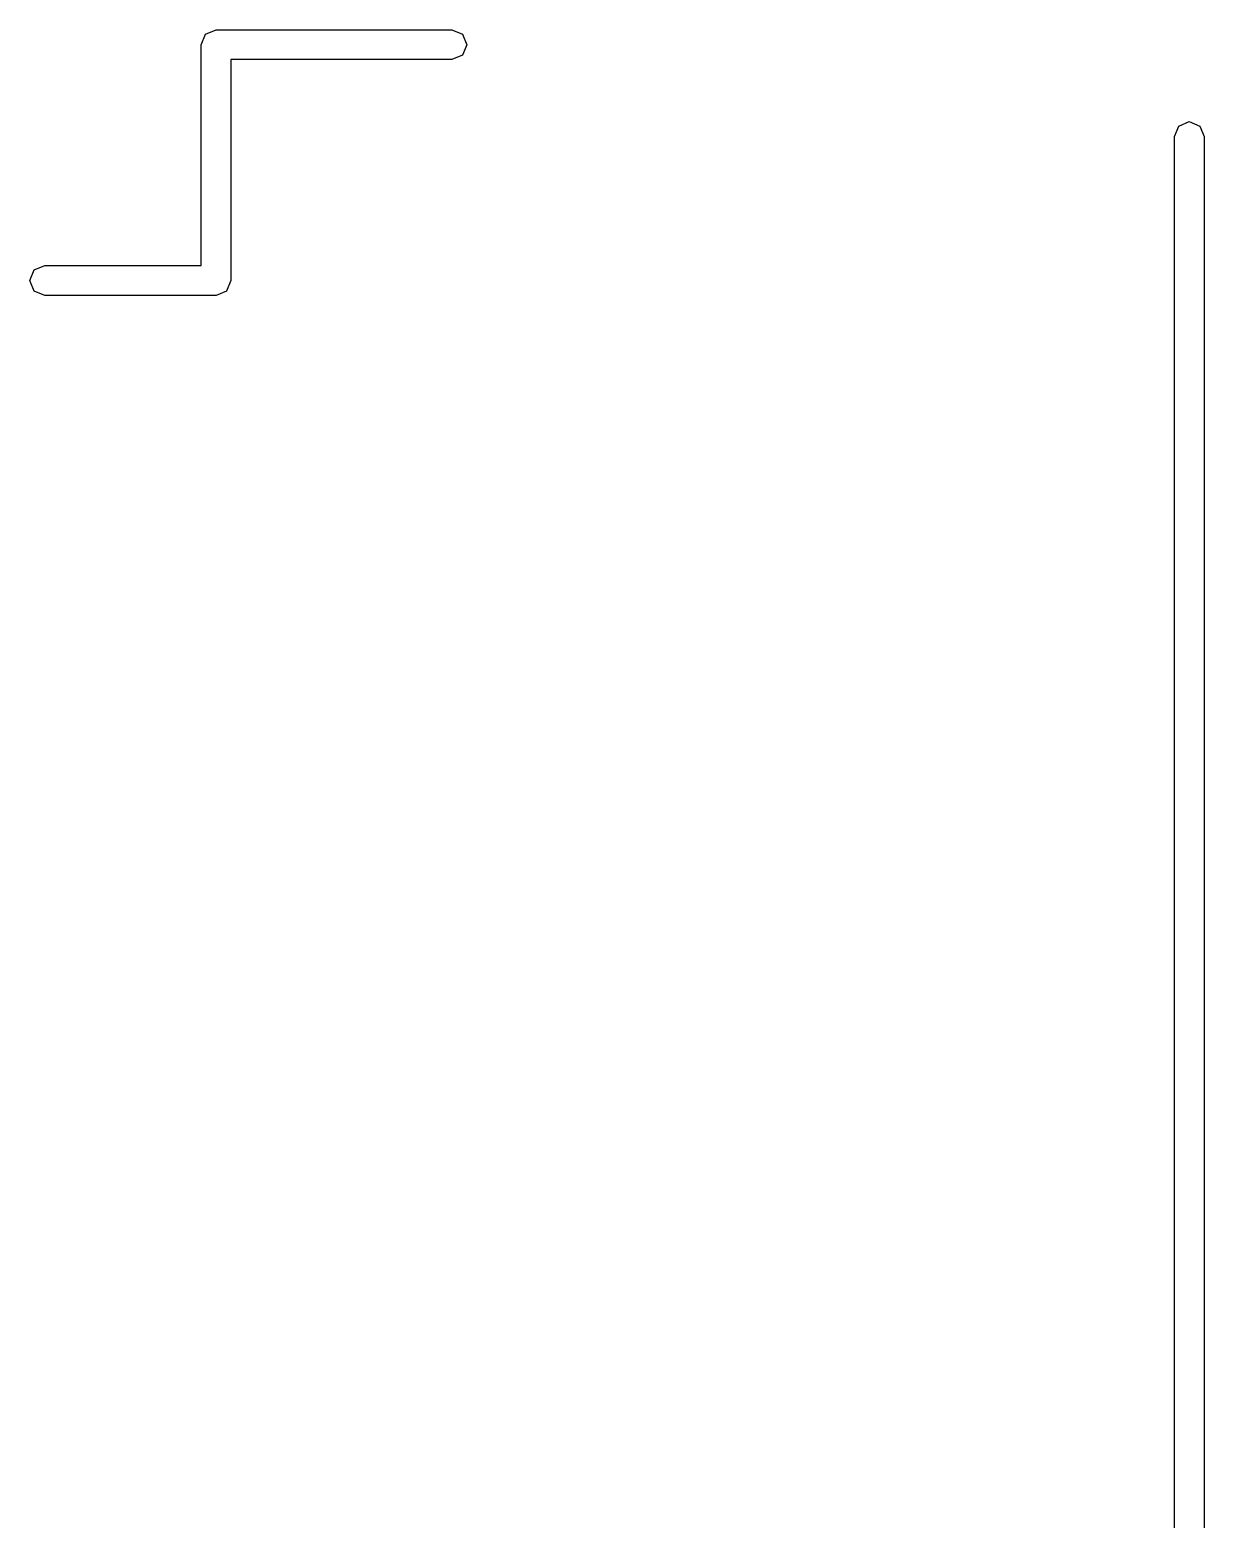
# Model space of a CAD drawing. Extents: x 70.3 to 133.4, y -81.7 to -32.
# Drawn here: x 127.83 to 132.56, y -57.87 to -51.87 of the extents above; entities that cross this region are included whole.
import ezdxf

# ---------------------------------------------------------------- set-up
doc = ezdxf.new("R2010")
doc.units = 0
doc.layers.add('BLACK', color=7, linetype='CONTINUOUS')

msp = doc.modelspace()

# ---------------------------------------------------------------- linework, layer by layer
at = {"layer": 'BLACK', "linetype": 'CONTINUOUS'}
for p, q in [((128.524, -51.927), (128.541574, -51.884574)), ((128.541574, -51.884574), (128.584, -51.867)), ((128.584, -51.867), (129.534, -51.867)), ((129.534, -51.867), (129.576426, -51.884574)), ((129.576426, -51.884574), (129.594, -51.927)), ((128.524, -52.817), (128.524, -51.927)), ((129.594, -51.927), (129.576426, -51.969426)), ((129.534, -51.987), (128.644, -51.987)), ((128.644, -51.987), (128.644, -52.877)), ((129.576426, -51.969426), (129.534, -51.987)), ((132.444, -52.297), (132.461574, -52.254574)), ((132.461574, -52.254574), (132.504, -52.237)), ((132.504, -52.237), (132.546426, -52.254574)), ((132.546426, -52.254574), (132.564, -52.297)), ((132.444, -63.527), (132.444, -52.297)), ((132.564, -52.297), (132.564, -63.527)), ((127.834, -52.877), (127.851574, -52.834574)), ((127.851574, -52.834574), (127.894, -52.817)), ((127.894, -52.817), (128.524, -52.817)), ((127.851574, -52.919426), (127.834, -52.877)), ((128.644, -52.877), (128.626426, -52.919426)), ((127.894, -52.937), (127.851574, -52.919426)), ((128.584, -52.937), (127.894, -52.937)), ((128.626426, -52.919426), (128.584, -52.937))]:
    msp.add_line(p, q, dxfattribs=at)

doc.saveas('drawing.dxf')
